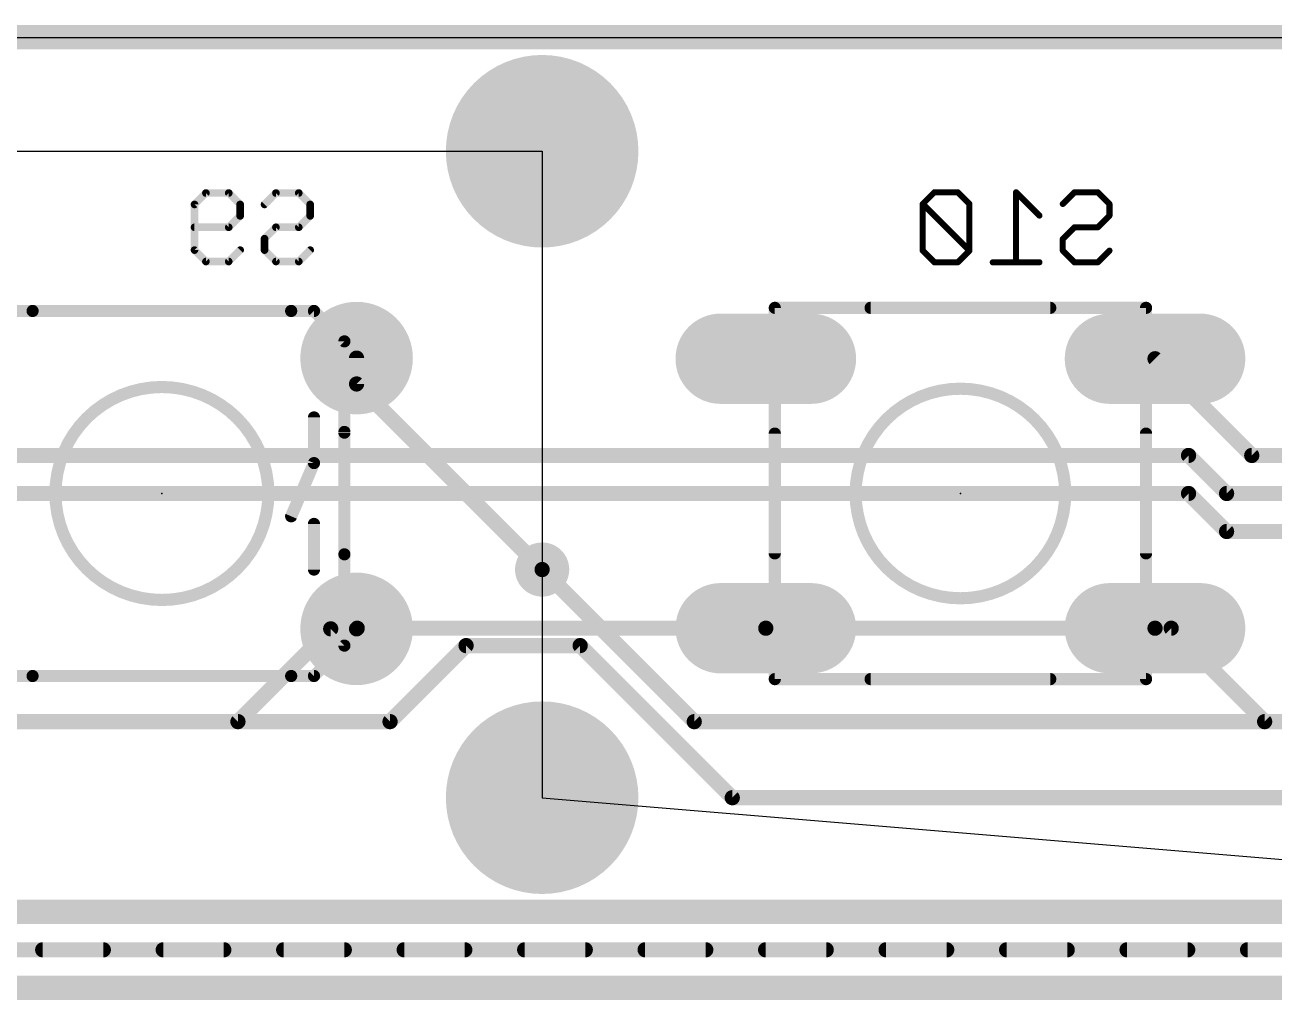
# Model space of a CAD drawing. Extents: x 0 to 100, y 0 to 50.
# Drawn here: x 35.18 to 56.05, y 33.45 to 49.73 of the extents above; entities that cross this region are included whole.
import ezdxf

# ---------------------------------------------------------------- set-up
doc = ezdxf.new("R2010")
doc.units = 0
for name, color, linetype in [('1', 22, 'CONTINUOUS'), ('114', 2, 'CONTINUOUS'), ('16', 175, 'CONTINUOUS'), ('17', 82, 'CONTINUOUS'), ('18', 82, 'CONTINUOUS'), ('19', 53, 'CONTINUOUS'), ('20', 7, 'CONTINUOUS'), ('22', 253, 'CONTINUOUS'), ('24', 7, 'CONTINUOUS'), ('25', 253, 'CONTINUOUS'), ('26', 253, 'CONTINUOUS'), ('52', 253, 'CONTINUOUS')]:
    doc.layers.add(name, color=color, linetype=linetype)

# ---------------------------------------------------------------- blocks, each defined once
blk = doc.blocks.new('ROUNDP')
at = {"const_width": 0.5}
blk.add_lwpolyline([(0, -0.25, 1), (0, 0.25, 1), (0, -0.25)], format="xyb", dxfattribs=at)
blk = doc.blocks.new('LONGP100')
at = {"const_width": 1}
blk.add_lwpolyline([(-0.5, 0), (0.5, 0)], dxfattribs=at)
at = {"const_width": 0.5}
for points in [[(-0.5, 0.25, 1), (-0.5, -0.25)], [(0.5, -0.25, 1), (0.5, 0.25)]]:
    blk.add_lwpolyline(points, format="xyb", dxfattribs=at)
blk = doc.blocks.new('ROUNDV')
at = {"const_width": 0.5}
blk.add_lwpolyline([(0, -0.25, 1), (0, 0.25, 1), (0, -0.25)], format="xyb", dxfattribs=at)

msp = doc.modelspace()

# ---------------------------------------------------------------- linework, layer by layer
at = {"layer": '1', "const_width": 0.254}
for points in [[(55.665, 42.545), (54.05, 44.16)], [(54.61, 42.545), (24.5618, 42.545)], [(55.245, 41.91), (54.61, 42.545)], [(83.82, 42.545), (55.665, 42.545)], [(54.61, 41.91), (33.655, 41.91)], [(55.245, 41.275), (54.61, 41.91)], [(83.82, 41.91), (55.245, 41.91)], [(83.82, 41.275), (55.245, 41.275)], [(46.355, 38.1), (43.815, 40.64)], [(42.545, 39.37), (41.275, 38.1)], [(44.45, 39.37), (42.545, 39.37)], [(46.99, 36.83), (44.45, 39.37)], [(41.275, 38.1), (31.115, 38.1)], [(82.55, 38.1), (46.355, 38.1)], [(82.55, 36.83), (46.99, 36.83)]]:
    msp.add_lwpolyline(points, dxfattribs=at)
at = {"layer": '1', "const_width": 0.127}
for points in [[(54.0949, 44.2049, 1), (54.0051, 44.1151)], [(54.6549, 42.5899, 1), (54.5651, 42.5001)], [(54.61, 42.4815, 1), (54.61, 42.6085)], [(55.665, 42.6085, 1), (55.665, 42.4815)], [(55.6201, 42.5001, 1), (55.7099, 42.5899)], [(54.6549, 41.9549, 1), (54.5651, 41.8651)], [(54.61, 41.8465, 1), (54.61, 41.9735)], [(55.245, 41.9735, 1), (55.245, 41.8465)], [(55.2001, 41.8651, 1), (55.2899, 41.9549)], [(55.245, 41.3385, 1), (55.245, 41.2115)], [(55.2001, 41.2301, 1), (55.2899, 41.3199)], [(43.8599, 40.6849, 1), (43.7701, 40.5951)], [(42.545, 39.4335, 1), (42.545, 39.3065)], [(42.5899, 39.3251, 1), (42.5001, 39.4149)], [(44.4949, 39.4149, 1), (44.4051, 39.3251)], [(44.45, 39.3065, 1), (44.45, 39.4335)], [(41.2301, 38.1449, 1), (41.3199, 38.0551)], [(41.275, 38.0365, 1), (41.275, 38.1635)], [(46.355, 38.1635, 1), (46.355, 38.0365)], [(46.3101, 38.0551, 1), (46.3999, 38.1449)], [(46.99, 36.8935, 1), (46.99, 36.7665)], [(46.9451, 36.7851, 1), (47.0349, 36.8749)]]:
    msp.add_lwpolyline(points, format="xyb", dxfattribs=at)
at = {"layer": '114', "const_width": 0.254}
for points in [[(35.4749, 34.29), (36.4869, 34.29)], [(37.4869, 34.29), (38.499, 34.29)], [(39.499, 34.29), (40.511, 34.29)], [(41.511, 34.29), (42.5231, 34.29)], [(43.5231, 34.29), (44.5351, 34.29)], [(45.5351, 34.29), (46.5472, 34.29)], [(47.5472, 34.29), (48.5592, 34.29)], [(49.5592, 34.29), (50.5713, 34.29)], [(51.5713, 34.29), (52.5833, 34.29)], [(53.5833, 34.29), (54.5954, 34.29)], [(55.5954, 34.29), (56.6074, 34.29)]]:
    msp.add_lwpolyline(points, dxfattribs=at)
at = {"layer": '114', "const_width": 0.127}
for points in [[(35.4749, 34.3535, 1), (35.4749, 34.2265)], [(36.4869, 34.2265, 1), (36.4869, 34.3535)], [(37.4869, 34.3535, 1), (37.4869, 34.2265)], [(38.499, 34.2265, 1), (38.499, 34.3535)], [(39.499, 34.3535, 1), (39.499, 34.2265)], [(40.511, 34.2265, 1), (40.511, 34.3535)], [(41.511, 34.3535, 1), (41.511, 34.2265)], [(42.5231, 34.2265, 1), (42.5231, 34.3535)], [(43.5231, 34.3535, 1), (43.5231, 34.2265)], [(44.5351, 34.2265, 1), (44.5351, 34.3535)], [(45.5351, 34.3535, 1), (45.5351, 34.2265)], [(46.5472, 34.2265, 1), (46.5472, 34.3535)], [(47.5472, 34.3535, 1), (47.5472, 34.2265)], [(48.5592, 34.2265, 1), (48.5592, 34.3535)], [(49.5592, 34.3535, 1), (49.5592, 34.2265)], [(50.5713, 34.2265, 1), (50.5713, 34.3535)], [(51.5713, 34.3535, 1), (51.5713, 34.2265)], [(52.5833, 34.2265, 1), (52.5833, 34.3535)], [(53.5833, 34.3535, 1), (53.5833, 34.2265)], [(54.5954, 34.2265, 1), (54.5954, 34.3535)], [(55.5954, 34.3535, 1), (55.5954, 34.2265)]]:
    msp.add_lwpolyline(points, format="xyb", dxfattribs=at)
at = {"layer": '16'}
for points, const_width in [([(99.695, 49.53), (0, 49.53)], 0.4064), ([(40.7162, 44.1706), (40.7162, 43.7388)], 0.254), ([(40.7162, 43.7388), (43.815, 40.64)], 0.254), ([(40.2844, 39.6494), (38.735, 38.1)], 0.254), ([(40.7162, 39.6494), (40.2844, 39.6494)], 0.254), ([(40.7268, 39.66), (40.7162, 39.6494)], 0.254), ([(47.55, 39.66), (40.7268, 39.66)], 0.254), ([(47.55, 39.66), (54.05, 39.66)], 0.254), ([(54.05, 39.66), (54.32, 39.66)], 0.254), ([(54.32, 39.66), (55.88, 38.1)], 0.254), ([(38.735, 38.1), (33.3756, 38.1)], 0.254), ([(55.88, 38.1), (62.0268, 38.1)], 0.254), ([(0, 34.925), (79.375, 34.925)], 0.4064), ([(0.635, 33.655), (78.105, 33.655)], 0.4064)]:
    msp.add_lwpolyline(points, dxfattribs=dict(at, const_width=const_width))
at = {"layer": '16', "const_width": 0.127}
for points in [[(40.7797, 44.1706, 1), (40.6527, 44.1706)], [(40.7611, 43.7837, 1), (40.6713, 43.6939)], [(40.6527, 43.7388, 1), (40.7797, 43.7388)], [(43.7701, 40.5951, 1), (43.8599, 40.6849)], [(40.2844, 39.7129, 1), (40.2844, 39.5859)], [(40.3293, 39.6045, 1), (40.2395, 39.6943)], [(40.6713, 39.6943, 1), (40.7611, 39.6045)], [(40.7268, 39.7235, 1), (40.7268, 39.5965)], [(40.7717, 39.6151, 1), (40.6819, 39.7049)], [(40.7162, 39.5859, 1), (40.7162, 39.7129)], [(47.55, 39.7235, 1), (47.55, 39.5965)], [(47.55, 39.5965, 1), (47.55, 39.7235)], [(54.05, 39.7235, 1), (54.05, 39.5965)], [(54.05, 39.5965, 1), (54.05, 39.7235)], [(54.3649, 39.7049, 1), (54.2751, 39.6151)], [(54.32, 39.5965, 1), (54.32, 39.7235)], [(38.6901, 38.1449, 1), (38.7799, 38.0551)], [(38.735, 38.0365, 1), (38.735, 38.1635)], [(55.88, 38.1635, 1), (55.88, 38.0365)], [(55.8351, 38.0551, 1), (55.9249, 38.1449)]]:
    msp.add_lwpolyline(points, format="xyb", dxfattribs=at)
at = {"layer": '19'}
for p, q in [((2.54, 47.625), (43.815, 47.625)), ((43.815, 47.625), (43.815, 36.83)), ((43.815, 36.83), (81.915, 33.655))]:
    msp.add_line(p, q, dxfattribs=at)
at = {"layer": '20'}
msp.add_line((100, 49.52), (0, 49.52), dxfattribs=at)
at = {"layer": '22', "const_width": 0.2032}
for points in [[(49.3, 45.01), (52.3, 45.01)], [(35.306, 44.958), (39.624, 44.958)], [(40.513, 42.938), (40.513, 40.894)], [(47.7, 40.91), (47.7, 42.91)], [(53.9, 40.91), (53.9, 42.91)], [(39.624, 38.862), (35.306, 38.862)], [(49.3, 38.81), (52.3, 38.81)]]:
    msp.add_lwpolyline(points, dxfattribs=at)
at = {"layer": '22'}
for points, const_width in [([(49.3, 45.0608, 1), (49.3, 44.9592)], 0.1016), ([(52.3, 44.9592, 1), (52.3, 45.0608)], 0.1016), ([(35.306, 45.0088, 1), (35.306, 44.9072)], 0.1016), ([(39.624, 44.9072, 1), (39.624, 45.0088)], 0.1016), ([(37.465, 40.132, 1), (37.465, 43.688, 1), (37.465, 40.132)], 0.2032), ([(50.8, 40.16, 1), (50.8, 43.66, 1), (50.8, 40.16)], 0.2032), ([(40.5638, 42.938, 1), (40.4622, 42.938)], 0.1016), ([(47.7508, 42.91, 1), (47.6492, 42.91)], 0.1016), ([(53.9508, 42.91, 1), (53.8492, 42.91)], 0.1016), ([(40.4622, 40.894, 1), (40.5638, 40.894)], 0.1016), ([(47.6492, 40.91, 1), (47.7508, 40.91)], 0.1016), ([(53.8492, 40.91, 1), (53.9508, 40.91)], 0.1016), ([(35.306, 38.9128, 1), (35.306, 38.8112)], 0.1016), ([(39.624, 38.8112, 1), (39.624, 38.9128)], 0.1016), ([(49.3, 38.8608, 1), (49.3, 38.7592)], 0.1016), ([(52.3, 38.7592, 1), (52.3, 38.8608)], 0.1016)]:
    msp.add_lwpolyline(points, format="xyb", dxfattribs=dict(at, const_width=const_width))
at = {"layer": '24'}
for p in [(37.465, 41.91), (50.8, 41.91)]:
    msp.add_point(p, dxfattribs=at)
at = {"layer": '25', "const_width": 0.254}
msp.add_lwpolyline([(1.27, 34.29), (78.74, 34.29)], dxfattribs=at)
at = {"layer": '26'}
for points, const_width in [([(38.0095, 46.7368), (38.2001, 46.9275)], 0.127), ([(38.2001, 46.9275), (38.5814, 46.9275)], 0.127), ([(38.5814, 46.9275), (38.7721, 46.7368)], 0.127), ([(39.1789, 46.7368), (39.3695, 46.9275)], 0.127), ([(39.3695, 46.9275), (39.7508, 46.9275)], 0.127), ([(39.7508, 46.9275), (39.9415, 46.7368)], 0.127), ([(50.3657, 46.9402), (50.1708, 46.7453)], 0.1016), ([(50.7555, 46.9402), (50.3657, 46.9402)], 0.1016), ([(50.9504, 46.7453), (50.7555, 46.9402)], 0.1016), ([(52.1198, 46.5504), (51.73, 46.9402)], 0.1016), ([(51.73, 46.9402), (51.73, 45.7708)], 0.1016), ([(52.5096, 46.7453), (52.7045, 46.9402)], 0.1016), ([(52.7045, 46.9402), (53.0943, 46.9402)], 0.1016), ([(53.0943, 46.9402), (53.2892, 46.7453)], 0.1016), ([(38.0095, 45.9742), (38.0095, 46.7368)], 0.127), ([(38.7721, 46.7368), (38.7721, 46.5462)], 0.127), ([(39.9415, 46.7368), (39.9415, 46.5462)], 0.127), ([(50.1708, 46.7453), (50.1708, 45.9657)], 0.1016), ([(50.9504, 45.9657), (50.1708, 46.7453)], 0.1016), ([(50.9504, 45.9657), (50.9504, 46.7453)], 0.1016), ([(53.2892, 46.7453), (53.2892, 46.5504)], 0.1016), ([(38.7721, 46.5462), (38.5814, 46.3555)], 0.127), ([(39.9415, 46.5462), (39.7508, 46.3555)], 0.127), ([(53.2892, 46.5504), (53.0943, 46.3555)], 0.1016), ([(38.5814, 46.3555), (38.0095, 46.3555)], 0.127), ([(39.3695, 46.3555), (39.1789, 46.1648)], 0.127), ([(39.7508, 46.3555), (39.3695, 46.3555)], 0.127), ([(52.7045, 46.3555), (52.5096, 46.1606)], 0.1016), ([(53.0943, 46.3555), (52.7045, 46.3555)], 0.1016), ([(39.1789, 46.1648), (39.1789, 45.9742)], 0.127), ([(52.5096, 46.1606), (52.5096, 45.9657)], 0.1016), ([(38.2001, 45.7835), (38.0095, 45.9742)], 0.127), ([(38.7721, 45.9742), (38.5814, 45.7835)], 0.127), ([(39.1789, 45.9742), (39.3695, 45.7835)], 0.127), ([(39.7508, 45.7835), (39.9415, 45.9742)], 0.127), ([(50.1708, 45.9657), (50.3657, 45.7708)], 0.1016), ([(50.7555, 45.7708), (50.9504, 45.9657)], 0.1016), ([(52.5096, 45.9657), (52.7045, 45.7708)], 0.1016), ([(53.0943, 45.7708), (53.2892, 45.9657)], 0.1016), ([(38.5814, 45.7835), (38.2001, 45.7835)], 0.127), ([(39.3695, 45.7835), (39.7508, 45.7835)], 0.127), ([(50.3657, 45.7708), (50.7555, 45.7708)], 0.1016), ([(52.1198, 45.7708), (51.3402, 45.7708)], 0.1016), ([(52.7045, 45.7708), (53.0943, 45.7708)], 0.1016)]:
    msp.add_lwpolyline(points, dxfattribs=dict(at, const_width=const_width))
for points, const_width in [([(38.2001, 46.9592, 1), (38.2001, 46.8957)], 0.0635), ([(38.2226, 46.905, 1), (38.1777, 46.9499)], 0.0635), ([(38.6039, 46.9499, 1), (38.559, 46.905)], 0.0635), ([(38.5814, 46.8957, 1), (38.5814, 46.9592)], 0.0635), ([(39.3695, 46.9592, 1), (39.3695, 46.8957)], 0.0635), ([(39.392, 46.905, 1), (39.3471, 46.9499)], 0.0635), ([(39.7733, 46.9499, 1), (39.7284, 46.905)], 0.0635), ([(39.7508, 46.8957, 1), (39.7508, 46.9592)], 0.0635), ([(50.3657, 46.9656, 1), (50.3657, 46.9148)], 0.0508), ([(50.3837, 46.9222, 1), (50.3477, 46.9582)], 0.0508), ([(50.7735, 46.9582, 1), (50.7375, 46.9222)], 0.0508), ([(50.7555, 46.9148, 1), (50.7555, 46.9656)], 0.0508), ([(51.748, 46.9582, 1), (51.712, 46.9222)], 0.0508), ([(51.7554, 46.9402, 1), (51.7046, 46.9402)], 0.0508), ([(52.7045, 46.9656, 1), (52.7045, 46.9148)], 0.0508), ([(52.7225, 46.9222, 1), (52.6865, 46.9582)], 0.0508), ([(53.1123, 46.9582, 1), (53.0763, 46.9222)], 0.0508), ([(53.0943, 46.9148, 1), (53.0943, 46.9656)], 0.0508), ([(38.0412, 46.7368, 1), (37.9777, 46.7368)], 0.0635), ([(37.987, 46.7593, 1), (38.0319, 46.7144)], 0.0635), ([(38.8039, 46.7368, 1), (38.7404, 46.7368)], 0.0635), ([(38.7497, 46.7144, 1), (38.7946, 46.7593)], 0.0635), ([(39.1564, 46.7593, 1), (39.2013, 46.7144)], 0.0635), ([(39.9733, 46.7368, 1), (39.9098, 46.7368)], 0.0635), ([(39.919, 46.7144, 1), (39.964, 46.7593)], 0.0635), ([(50.1888, 46.7633, 1), (50.1528, 46.7273)], 0.0508), ([(50.1528, 46.7633, 1), (50.1888, 46.7273)], 0.0508), ([(50.1962, 46.7453, 1), (50.1454, 46.7453)], 0.0508), ([(50.9758, 46.7453, 1), (50.925, 46.7453)], 0.0508), ([(50.9324, 46.7273, 1), (50.9684, 46.7633)], 0.0508), ([(52.4916, 46.7633, 1), (52.5276, 46.7273)], 0.0508), ([(53.3146, 46.7453, 1), (53.2638, 46.7453)], 0.0508), ([(53.2712, 46.7273, 1), (53.3072, 46.7633)], 0.0508), ([(38.7404, 46.5462, 1), (38.8039, 46.5462)], 0.0635), ([(38.7946, 46.5237, 1), (38.7497, 46.5686)], 0.0635), ([(39.9098, 46.5462, 1), (39.9733, 46.5462)], 0.0635), ([(39.964, 46.5237, 1), (39.919, 46.5686)], 0.0635), ([(52.1018, 46.5324, 1), (52.1378, 46.5684)], 0.0508), ([(53.2638, 46.5504, 1), (53.3146, 46.5504)], 0.0508), ([(53.3072, 46.5324, 1), (53.2712, 46.5684)], 0.0508), ([(38.0095, 46.3872, 1), (38.0095, 46.3237)], 0.0635), ([(38.559, 46.3779, 1), (38.6039, 46.333)], 0.0635), ([(38.5814, 46.3237, 1), (38.5814, 46.3872)], 0.0635), ([(39.3695, 46.3872, 1), (39.3695, 46.3237)], 0.0635), ([(39.392, 46.333, 1), (39.3471, 46.3779)], 0.0635), ([(39.7284, 46.3779, 1), (39.7733, 46.333)], 0.0635), ([(39.7508, 46.3237, 1), (39.7508, 46.3872)], 0.0635), ([(52.7045, 46.3809, 1), (52.7045, 46.3301)], 0.0508), ([(52.7225, 46.3375, 1), (52.6865, 46.3735)], 0.0508), ([(53.0763, 46.3735, 1), (53.1123, 46.3375)], 0.0508), ([(53.0943, 46.3301, 1), (53.0943, 46.3809)], 0.0508), ([(39.2106, 46.1648, 1), (39.1471, 46.1648)], 0.0635), ([(39.1564, 46.1873, 1), (39.2013, 46.1424)], 0.0635), ([(52.4916, 46.1786, 1), (52.5276, 46.1426)], 0.0508), ([(52.535, 46.1606, 1), (52.4842, 46.1606)], 0.0508), ([(37.9777, 45.9742, 1), (38.0412, 45.9742)], 0.0635), ([(38.0319, 45.9966, 1), (37.987, 45.9517)], 0.0635), ([(38.7946, 45.9517, 1), (38.7497, 45.9966)], 0.0635), ([(39.1471, 45.9742, 1), (39.2106, 45.9742)], 0.0635), ([(39.2013, 45.9966, 1), (39.1564, 45.9517)], 0.0635), ([(39.964, 45.9517, 1), (39.919, 45.9966)], 0.0635), ([(50.1888, 45.9837, 1), (50.1528, 45.9477)], 0.0508), ([(50.1454, 45.9657, 1), (50.1962, 45.9657)], 0.0508), ([(50.925, 45.9657, 1), (50.9758, 45.9657)], 0.0508), ([(50.9684, 45.9477, 1), (50.9324, 45.9837)], 0.0508), ([(50.9324, 45.9477, 1), (50.9684, 45.9837)], 0.0508), ([(52.5276, 45.9837, 1), (52.4916, 45.9477)], 0.0508), ([(52.4842, 45.9657, 1), (52.535, 45.9657)], 0.0508), ([(53.3072, 45.9477, 1), (53.2712, 45.9837)], 0.0508), ([(38.2001, 45.8153, 1), (38.2001, 45.7518)], 0.0635), ([(38.1777, 45.761, 1), (38.2226, 45.806)], 0.0635), ([(38.559, 45.806, 1), (38.6039, 45.761)], 0.0635), ([(38.5814, 45.7518, 1), (38.5814, 45.8153)], 0.0635), ([(39.3695, 45.8153, 1), (39.3695, 45.7518)], 0.0635), ([(39.3471, 45.761, 1), (39.392, 45.806)], 0.0635), ([(39.7284, 45.806, 1), (39.7733, 45.761)], 0.0635), ([(39.7508, 45.7518, 1), (39.7508, 45.8153)], 0.0635), ([(50.3657, 45.7962, 1), (50.3657, 45.7454)], 0.0508), ([(50.3477, 45.7528, 1), (50.3837, 45.7888)], 0.0508), ([(50.7375, 45.7888, 1), (50.7735, 45.7528)], 0.0508), ([(50.7555, 45.7454, 1), (50.7555, 45.7962)], 0.0508), ([(51.3402, 45.7962, 1), (51.3402, 45.7454)], 0.0508), ([(51.7046, 45.7708, 1), (51.7554, 45.7708)], 0.0508), ([(52.1198, 45.7454, 1), (52.1198, 45.7962)], 0.0508), ([(52.7045, 45.7962, 1), (52.7045, 45.7454)], 0.0508), ([(52.6865, 45.7528, 1), (52.7225, 45.7888)], 0.0508), ([(53.0763, 45.7888, 1), (53.1123, 45.7528)], 0.0508), ([(53.0943, 45.7454, 1), (53.0943, 45.7962)], 0.0508)]:
    msp.add_lwpolyline(points, format="xyb", dxfattribs=dict(at, const_width=const_width))
at = {"layer": '52', "const_width": 0.2032}
for points in [[(53.9, 45.01), (47.7, 45.01)], [(47.7, 45.01), (47.7, 38.81)], [(53.9, 38.81), (53.9, 45.01)], [(34.925, 44.958), (35.306, 44.958)], [(40.005, 44.958), (39.624, 44.958)], [(40.005, 44.958), (40.513, 44.45)], [(40.513, 44.45), (40.513, 42.926)], [(40.005, 43.18), (40.005, 42.418)], [(40.005, 42.418), (39.624, 41.529)], [(40.005, 41.402), (40.005, 40.64)], [(40.513, 39.37), (40.513, 40.894)], [(40.005, 38.862), (40.513, 39.37)], [(34.925, 38.862), (35.306, 38.862)], [(40.005, 38.862), (39.624, 38.862)], [(47.7, 38.81), (53.9, 38.81)]]:
    msp.add_lwpolyline(points, dxfattribs=at)
at = {"layer": '52'}
for points, const_width in [([(47.7, 45.0608, 1), (47.7, 44.9592)], 0.1016), ([(47.7508, 45.01, 1), (47.6492, 45.01)], 0.1016), ([(53.9508, 45.01, 1), (53.8492, 45.01)], 0.1016), ([(53.9, 44.9592, 1), (53.9, 45.0608)], 0.1016), ([(35.306, 44.9072, 1), (35.306, 45.0088)], 0.1016), ([(39.624, 45.0088, 1), (39.624, 44.9072)], 0.1016), ([(40.0409, 44.9939, 1), (39.9691, 44.9221)], 0.1016), ([(40.005, 44.9072, 1), (40.005, 45.0088)], 0.1016), ([(40.5638, 44.45, 1), (40.4622, 44.45)], 0.1016), ([(40.4771, 44.4141, 1), (40.5489, 44.4859)], 0.1016), ([(50.8, 40.16, 1), (50.8, 43.66, 1), (50.8, 40.16)], 0.2032), ([(40.0558, 43.18, 1), (39.9542, 43.18)], 0.1016), ([(40.4622, 42.926, 1), (40.5638, 42.926)], 0.1016), ([(39.9542, 42.418, 1), (40.0558, 42.418)], 0.1016), ([(40.0517, 42.398, 1), (39.9583, 42.438)], 0.1016), ([(39.5773, 41.549, 1), (39.6707, 41.509)], 0.1016), ([(40.0558, 41.402, 1), (39.9542, 41.402)], 0.1016), ([(40.5638, 40.894, 1), (40.4622, 40.894)], 0.1016), ([(39.9542, 40.64, 1), (40.0558, 40.64)], 0.1016), ([(40.5489, 39.3341, 1), (40.4771, 39.4059)], 0.1016), ([(40.4622, 39.37, 1), (40.5638, 39.37)], 0.1016), ([(35.306, 38.8112, 1), (35.306, 38.9128)], 0.1016), ([(39.624, 38.9128, 1), (39.624, 38.8112)], 0.1016), ([(39.9691, 38.8979, 1), (40.0409, 38.8261)], 0.1016), ([(40.005, 38.8112, 1), (40.005, 38.9128)], 0.1016), ([(47.7, 38.8608, 1), (47.7, 38.7592)], 0.1016), ([(47.6492, 38.81, 1), (47.7508, 38.81)], 0.1016), ([(53.8492, 38.81, 1), (53.9508, 38.81)], 0.1016), ([(53.9, 38.7592, 1), (53.9, 38.8608)], 0.1016)]:
    msp.add_lwpolyline(points, format="xyb", dxfattribs=dict(at, const_width=const_width))

# ---------------------------------------------------------------- block references
at = {"layer": '17', "rotation": 180}
for name, p, xscale, yscale in [('ROUNDP', (40.7162, 44.1706), 1.8796, 1.8796), ('ROUNDP', (40.7162, 44.1706), 1.8796, 1.8796), ('LONGP100', (47.55, 44.16), 1.508, 1.508), ('LONGP100', (47.55, 44.16), 1.508, 1.508), ('LONGP100', (54.05, 44.16), 1.508, 1.508), ('LONGP100', (54.05, 44.16), 1.508, 1.508), ('ROUNDP', (40.7162, 39.6494), 1.8796, 1.8796), ('ROUNDP', (40.7162, 39.6494), 1.8796, 1.8796), ('LONGP100', (47.55, 39.66), 1.508, 1.508), ('LONGP100', (47.55, 39.66), 1.508, 1.508), ('LONGP100', (54.05, 39.66), 1.508, 1.508), ('LONGP100', (54.05, 39.66), 1.508, 1.508)]:
    msp.add_blockref(name, p, dxfattribs=dict(at, xscale=xscale, yscale=yscale))
at = {"layer": '18'}
for p, xscale, yscale in [((43.815, 47.625), 3.216, 3.216), ((43.815, 47.625), 3.216, 3.216), ((43.815, 40.64), 0.9048, 0.9048), ((43.815, 40.64), 0.9048, 0.9048), ((43.815, 36.83), 3.216, 3.216), ((43.815, 36.83), 3.216, 3.216)]:
    msp.add_blockref('ROUNDV', p, dxfattribs=dict(at, xscale=xscale, yscale=yscale))

doc.saveas('drawing.dxf')
